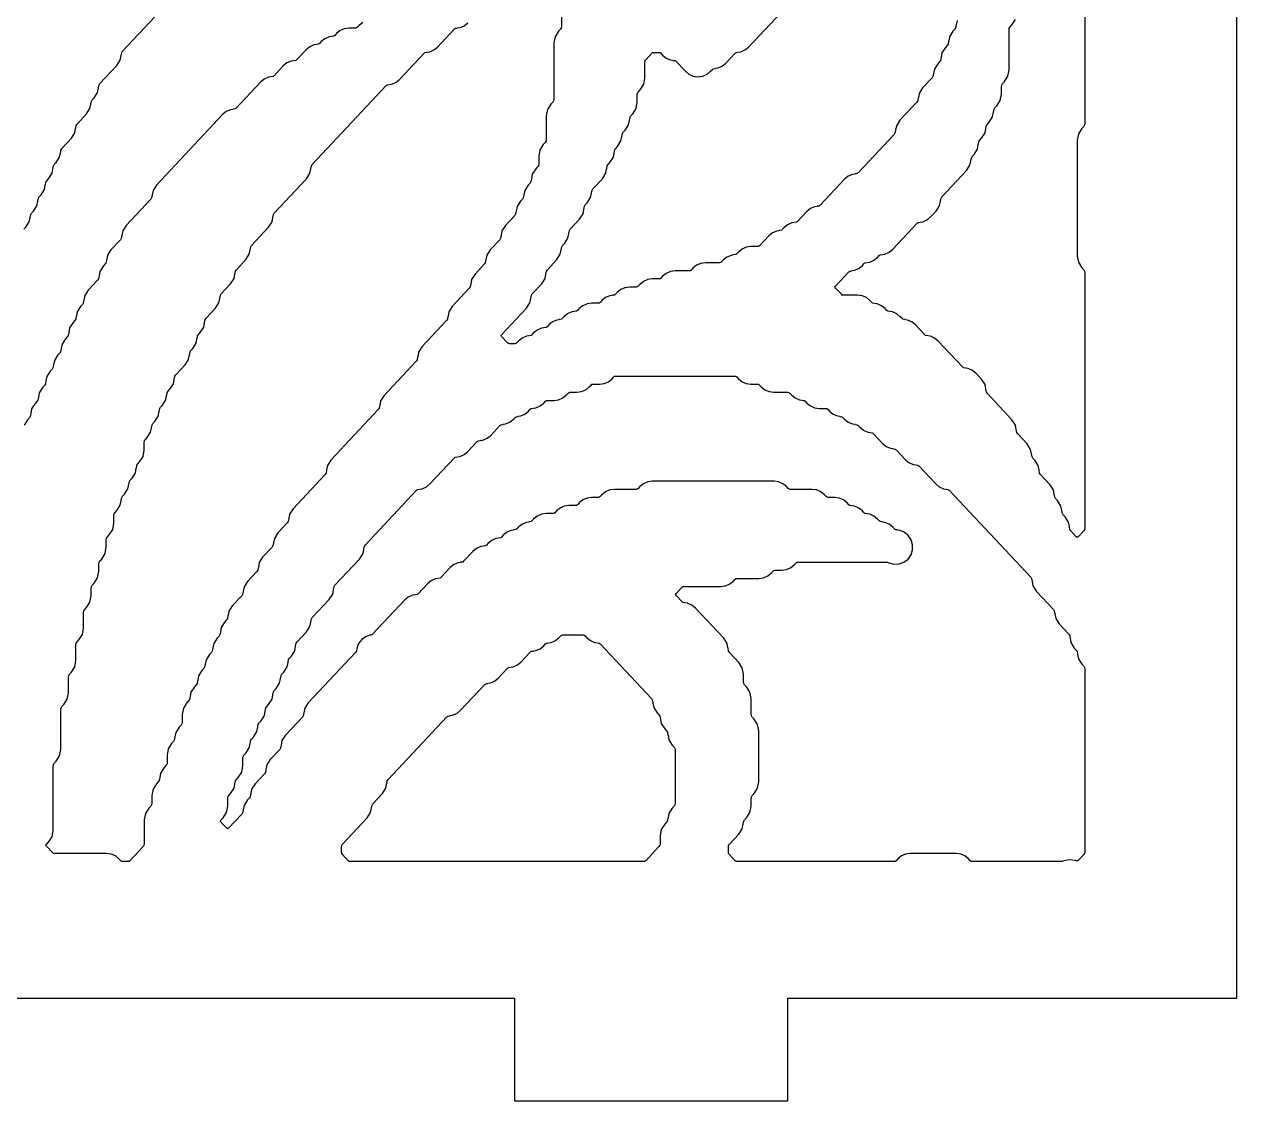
# Model space of a CAD drawing. Header units: millimetres. Extents: x 0 to 63, y 0 to 126.
# Drawn here: x 27.79 to 63.27, y 0 to 31.5 of the extents above; entities that cross this region are included whole.
import ezdxf

# ---------------------------------------------------------------- set-up
doc = ezdxf.new("R2010")
doc.units = ezdxf.units.MM
doc.layers.add('CUT', color=1, linetype='Continuous')

msp = doc.modelspace()

# ---------------------------------------------------------------- linework, layer by layer
at = {"layer": 'CUT'}
for points in [[(21.134, 3), (42.134, 3), (42.134, 0), (50.134, 0), (50.134, 3), (63.2679, 3), (63.2679, 123), (50.134, 123), (50.134, 126), (42.134, 126), (42.134, 123), (21.134, 123), (21.134, 126), (13.134, 126), (13.134, 123), (0, 123), (0, 3), (13.134, 3), (13.134, 0), (21.134, 0)], [(35.1066, 12.007), (35.1611, 12.0651), (35.2613, 12.2232), (35.286, 12.3528), (35.2875, 12.3525), (35.3047, 12.4428), (35.3286, 12.4805), (35.3831, 12.5386), (35.4832, 12.6967), (35.5079, 12.8264), (35.5094, 12.8261), (35.5266, 12.9164), (35.5506, 12.9541), (35.605, 13.0122), (35.7052, 13.1703), (35.7299, 13.2999), (35.7314, 13.2997), (35.7486, 13.3899), (35.7725, 13.4277), (36.0489, 13.7226), (36.1491, 13.8807), (36.1738, 14.0103), (36.1753, 14.01), (36.1925, 14.1003), (36.2164, 14.138), (36.7148, 14.6697), (36.815, 14.8278), (36.8397, 14.9574), (36.8412, 14.9572), (36.8584, 15.0474), (36.8823, 15.0852), (37.6027, 15.8536), (37.7028, 16.0117), (37.7275, 16.1414), (37.729, 16.1411), (37.7462, 16.2314), (37.7701, 16.2691), (39.2682, 17.8673), (39.2935, 17.8878), (39.3595, 17.8968), (39.359, 17.9007), (39.4315, 17.9106), (39.5562, 17.9646), (39.6617, 18.0502), (40.378, 18.8144), (40.4033, 18.8349), (40.4693, 18.844), (40.4688, 18.8478), (40.5413, 18.8578), (40.666, 18.9118), (40.7715, 18.9974), (41.0439, 19.288), (41.0692, 19.3085), (41.1352, 19.3175), (41.1347, 19.3214), (41.2072, 19.3314), (41.3319, 19.3854), (41.4374, 19.4709), (41.7098, 19.7616), (41.7351, 19.7821), (41.8011, 19.7911), (41.8005, 19.795), (41.8731, 19.8049), (41.9977, 19.8589), (42.1033, 19.9445), (42.1537, 19.9984), (42.179, 20.0188), (42.245, 20.0279), (42.2445, 20.0318), (42.317, 20.0417), (42.4417, 20.0957), (42.5472, 20.1813), (42.5976, 20.2351), (42.6229, 20.2556), (42.6889, 20.2647), (42.6884, 20.2686), (42.7609, 20.2785), (42.8856, 20.3325), (42.9911, 20.4181), (43.0416, 20.4719), (43.0668, 20.4924), (43.099, 20.4968), (43.2922, 20.4968), (43.4268, 20.5153), (43.5514, 20.5693), (43.657, 20.6549), (43.7074, 20.7087), (43.7327, 20.7292), (43.7649, 20.7336), (43.9581, 20.7336), (44.0927, 20.7521), (44.2173, 20.8061), (44.3228, 20.8917), (44.3733, 20.9455), (44.3986, 20.966), (44.4308, 20.9704), (44.6239, 20.9704), (44.7585, 20.9889), (44.8832, 21.0429), (44.9887, 21.1285), (45.0392, 21.1823), (45.0644, 21.2028), (45.0967, 21.2072), (48.5798, 21.2072), (48.612, 21.2028), (48.6372, 21.1823), (48.6877, 21.1285), (48.7932, 21.0429), (48.9179, 20.9889), (49.0525, 20.9704), (49.2456, 20.9704), (49.2779, 20.966), (49.3031, 20.9455), (49.3536, 20.8917), (49.4591, 20.8061), (49.5838, 20.7521), (49.7184, 20.7336), (50.1335, 20.7336), (50.1657, 20.7292), (50.1909, 20.7087), (50.2414, 20.6549), (50.3469, 20.5693), (50.4716, 20.5153), (50.5441, 20.5053), (50.5436, 20.5015), (50.6096, 20.4924), (50.6349, 20.4719), (50.6853, 20.4181), (50.7908, 20.3325), (50.9155, 20.2785), (51.0501, 20.26), (51.2433, 20.26), (51.2755, 20.2556), (51.3007, 20.2351), (51.3512, 20.1813), (51.4567, 20.0957), (51.5814, 20.0417), (51.6539, 20.0318), (51.6534, 20.0279), (51.7194, 20.0188), (51.7447, 19.9984), (51.7951, 19.9445), (51.9006, 19.8589), (52.0253, 19.8049), (52.0978, 19.795), (52.0973, 19.7911), (52.1633, 19.7821), (52.1886, 19.7616), (52.239, 19.7077), (52.3446, 19.6222), (52.4692, 19.5681), (52.5418, 19.5582), (52.5412, 19.5543), (52.6072, 19.5453), (52.6325, 19.5248), (52.9049, 19.2342), (53.0104, 19.1486), (53.1351, 19.0946), (53.2076, 19.0846), (53.2071, 19.0807), (53.2731, 19.0717), (53.2984, 19.0512), (53.5708, 18.7606), (53.6763, 18.675), (53.801, 18.621), (53.8735, 18.611), (53.873, 18.6072), (53.939, 18.5981), (53.9643, 18.5776), (54.4586, 18.0502), (54.5642, 17.9646), (54.6888, 17.9106), (54.7614, 17.9007), (54.7608, 17.8968), (54.8268, 17.8878), (54.8521, 17.8673), (57.238, 15.322), (57.2619, 15.2842), (57.2791, 15.1939), (57.2806, 15.1942), (57.3053, 15.0646), (57.4055, 14.9065), (57.9039, 14.3748), (57.9278, 14.3371), (57.945, 14.2468), (57.9465, 14.2471), (57.9712, 14.1174), (58.0714, 13.9594), (58.3478, 13.6645), (58.3717, 13.6267), (58.3889, 13.5364), (58.3904, 13.5367), (58.4151, 13.4071), (58.5153, 13.249), (58.5698, 13.1909), (58.5937, 13.1531), (58.6109, 13.0629), (58.6124, 13.0632), (58.6371, 12.9335), (58.7373, 12.7754), (58.7917, 12.7173), (58.8157, 12.6796), (58.824, 12.6357), (58.824, 7.284), (58.8157, 7.2401), (58.7917, 7.2023), (58.6301, 7.0299), (58.6008, 7.0075), (58.5382, 7.0287), (58.3571, 7.0548), (58.1788, 7.014), (58.1569, 7.0045), (58.124, 7), (55.5288, 7), (55.4965, 7.0044), (55.4713, 7.0249), (55.4208, 7.0787), (55.3153, 7.1643), (55.1906, 7.2183), (55.056, 7.2368), (53.7136, 7.2368), (53.579, 7.2183), (53.4544, 7.1643), (53.3488, 7.0787), (53.2984, 7.0249), (53.2731, 7.0044), (53.2409, 7), (48.648, 7), (48.6158, 7.0044), (48.5905, 7.0249), (48.4242, 7.2023), (48.4003, 7.2401), (48.3919, 7.284), (48.3919, 7.4264), (48.4003, 7.4703), (48.4242, 7.508), (48.7006, 7.8029), (48.8008, 7.961), (48.8255, 8.0906), (48.827, 8.0904), (48.8442, 8.1806), (48.8681, 8.2184), (48.9226, 8.2765), (49.0228, 8.4346), (49.0578, 8.6184), (49.0578, 8.8471), (49.0662, 8.891), (49.0901, 8.9287), (49.1446, 8.9868), (49.2447, 9.1449), (49.2798, 9.3288), (49.2798, 10.8277), (49.2447, 11.0115), (49.1446, 11.1696), (49.0901, 11.2277), (49.0662, 11.2655), (49.0578, 11.3094), (49.0578, 11.7748), (49.0228, 11.9587), (48.9226, 12.1168), (48.8681, 12.1749), (48.8442, 12.2126), (48.8358, 12.2565), (48.8358, 12.4852), (48.8008, 12.669), (48.7006, 12.8271), (48.4242, 13.122), (48.4003, 13.1598), (48.3831, 13.25), (48.3816, 13.2497), (48.3569, 13.3794), (48.2567, 13.5375), (47.4303, 14.4191), (47.3248, 14.5047), (47.2001, 14.5587), (47.1276, 14.5687), (47.1281, 14.5725), (47.0621, 14.5816), (47.0368, 14.6021), (46.864, 14.7864), (46.8451, 14.814), (46.864, 14.8415), (47.0368, 15.0258), (47.0621, 15.0463), (47.0943, 15.0507), (48.1753, 15.0507), (48.3099, 15.0692), (48.4346, 15.1232), (48.5401, 15.2088), (48.5905, 15.2626), (48.6158, 15.2831), (48.648, 15.2875), (49.2851, 15.2875), (49.4197, 15.306), (49.5444, 15.36), (49.6499, 15.4456), (49.7003, 15.4994), (49.7256, 15.5199), (49.7578, 15.5243), (49.951, 15.5243), (50.0856, 15.5428), (50.2102, 15.5968), (50.3158, 15.6824), (50.3662, 15.7362), (50.3915, 15.7567), (50.4237, 15.7611), (53.0489, 15.7611), (53.0646, 15.7511), (53.0907, 15.7398), (53.2369, 15.7013), (53.388, 15.7084), (53.5301, 15.7602), (53.6501, 15.8522), (53.7372, 15.9759), (53.7832, 16.12), (53.7842, 16.2712), (53.7398, 16.4158), (53.6542, 16.5405), (53.6452, 16.5502), (53.5396, 16.6358), (53.415, 16.6898), (53.3424, 16.6997), (53.343, 16.7036), (53.3313, 16.7052), (53.3067, 16.7046), (53.2828, 16.7079), (53.2517, 16.7331), (53.2012, 16.787), (53.0957, 16.8726), (52.971, 16.9266), (52.8985, 16.9365), (52.8991, 16.9404), (52.833, 16.9494), (52.8078, 16.9699), (52.7573, 17.0238), (52.6518, 17.1093), (52.5271, 17.1634), (52.4546, 17.1733), (52.4551, 17.1772), (52.3891, 17.1862), (52.3639, 17.2067), (52.3134, 17.2606), (52.2079, 17.3461), (52.0832, 17.4001), (52.0107, 17.4101), (52.0112, 17.414), (51.9452, 17.423), (51.9199, 17.4435), (51.8695, 17.4973), (51.764, 17.5829), (51.6393, 17.6369), (51.5047, 17.6554), (51.3115, 17.6554), (51.2793, 17.6598), (51.2541, 17.6803), (51.2036, 17.7341), (51.0981, 17.8197), (50.9734, 17.8737), (50.8388, 17.8922), (50.2017, 17.8922), (50.1695, 17.8966), (50.1443, 17.9171), (50.0938, 17.9709), (49.9883, 18.0565), (49.8636, 18.1105), (49.729, 18.129), (46.167, 18.129), (46.0324, 18.1105), (45.9077, 18.0565), (45.8022, 17.9709), (45.7517, 17.9171), (45.7265, 17.8966), (45.6943, 17.8922), (45.0572, 17.8922), (44.9226, 17.8737), (44.7979, 17.8197), (44.6924, 17.7341), (44.642, 17.6803), (44.6167, 17.6598), (44.5845, 17.6554), (44.3913, 17.6554), (44.2567, 17.6369), (44.1321, 17.5829), (44.0265, 17.4973), (43.9761, 17.4435), (43.9508, 17.423), (43.9186, 17.4186), (43.7254, 17.4186), (43.5908, 17.4001), (43.4662, 17.3461), (43.3607, 17.2606), (43.3102, 17.2067), (43.2849, 17.1862), (43.2527, 17.1818), (43.0596, 17.1818), (42.925, 17.1634), (42.8003, 17.1093), (42.6948, 17.0238), (42.6443, 16.9699), (42.6191, 16.9494), (42.553, 16.9404), (42.5536, 16.9365), (42.481, 16.9266), (42.3564, 16.8726), (42.2509, 16.787), (42.2004, 16.7331), (42.1751, 16.7127), (42.1091, 16.7036), (42.1097, 16.6997), (42.0371, 16.6898), (41.9125, 16.6358), (41.8069, 16.5502), (41.7565, 16.4964), (41.7312, 16.4759), (41.6652, 16.4668), (41.6657, 16.4629), (41.5932, 16.453), (41.4685, 16.399), (41.363, 16.3134), (41.3126, 16.2596), (41.2873, 16.2391), (41.2213, 16.23), (41.2218, 16.2262), (41.1493, 16.2162), (41.0246, 16.1622), (40.9191, 16.0766), (40.6467, 15.786), (40.6214, 15.7655), (40.5554, 15.7565), (40.5559, 15.7526), (40.4834, 15.7426), (40.3587, 15.6886), (40.2532, 15.603), (39.9808, 15.3124), (39.9555, 15.2919), (39.8895, 15.2829), (39.8901, 15.279), (39.8175, 15.2691), (39.6929, 15.2151), (39.5873, 15.1295), (39.3149, 14.8388), (39.2897, 14.8184), (39.2237, 14.8093), (39.2242, 14.8054), (39.1517, 14.7955), (39.027, 14.7415), (38.9215, 14.6559), (37.9832, 13.6549), (37.9579, 13.6344), (37.9443, 13.6326), (37.7957, 13.5879), (37.668, 13.4998), (37.5734, 13.3768), (37.5211, 13.2308), (37.5075, 13.1598), (37.4836, 13.122), (36.0974, 11.6432), (35.9972, 11.4851), (35.9725, 11.3555), (35.971, 11.3557), (35.9538, 11.2655), (35.9299, 11.2277), (35.4315, 10.696), (35.3313, 10.5379), (35.3066, 10.4083), (35.3051, 10.4086), (35.2879, 10.3183), (35.264, 10.2806), (34.9876, 9.9857), (34.8874, 9.8276), (34.8627, 9.6979), (34.8612, 9.6982), (34.844, 9.608), (34.8201, 9.5702), (34.5437, 9.2753), (34.4435, 9.1172), (34.4188, 8.9876), (34.4173, 8.9879), (34.4001, 8.8976), (34.3762, 8.8599), (34.3217, 8.8017), (34.2215, 8.6437), (34.1968, 8.514), (34.1953, 8.5143), (34.1781, 8.424), (34.1542, 8.3863), (33.7706, 7.977), (33.7426, 7.9556), (33.7146, 7.977), (33.5464, 8.1564), (33.5275, 8.1839), (33.5464, 8.2115), (33.6074, 8.2765), (33.7076, 8.4346), (33.7426, 8.6184), (33.7426, 8.8471), (33.751, 8.891), (33.7749, 8.9287), (33.8293, 8.9868), (33.9295, 9.1449), (33.9542, 9.2746), (33.9557, 9.2743), (33.9729, 9.3646), (33.9968, 9.4023), (34.0513, 9.4604), (34.1515, 9.6185), (34.1865, 9.8024), (34.1865, 10.031), (34.1949, 10.0749), (34.2188, 10.1127), (34.2733, 10.1708), (34.3734, 10.3289), (34.3981, 10.4585), (34.3996, 10.4582), (34.4168, 10.5485), (34.4408, 10.5862), (34.4952, 10.6443), (34.5954, 10.8024), (34.6201, 10.9321), (34.6216, 10.9318), (34.6388, 11.0221), (34.6627, 11.0598), (34.7172, 11.1179), (34.8174, 11.276), (34.8421, 11.4056), (34.8436, 11.4054), (34.8608, 11.4956), (34.8847, 11.5334), (34.9391, 11.5915), (35.0393, 11.7496), (35.064, 11.8792), (35.0655, 11.8789), (35.0827, 11.9692)], [(42.6889, 13.1611), (42.6884, 13.165), (42.7609, 13.1749), (42.8856, 13.2289), (42.9911, 13.3145), (43.0416, 13.3683), (43.0668, 13.3888), (43.1328, 13.3979), (43.1323, 13.4017), (43.2048, 13.4117), (43.3295, 13.4657), (43.435, 13.5513), (43.4855, 13.6051), (43.5107, 13.6256), (43.5429, 13.63), (44.1406, 13.63), (44.1728, 13.6256), (44.198, 13.6051), (44.2485, 13.5513), (44.354, 13.4657), (44.4787, 13.4117), (44.5512, 13.4017), (44.5507, 13.3979), (44.6167, 13.3888), (44.642, 13.3683), (46.14, 11.7702), (46.164, 11.7324), (46.1812, 11.6421), (46.1827, 11.6424), (46.2074, 11.5128), (46.3075, 11.3547), (46.362, 11.2966), (46.3859, 11.2588), (46.4031, 11.1686), (46.4046, 11.1689), (46.4293, 11.0392), (46.5295, 10.8811), (46.584, 10.823), (46.6079, 10.7853), (46.6251, 10.695), (46.6266, 10.6953), (46.6513, 10.5656), (46.7515, 10.4076), (46.8059, 10.3495), (46.8298, 10.3117), (46.8382, 10.2678), (46.8382, 8.7047), (46.8298, 8.6608), (46.8059, 8.6231), (46.7515, 8.565), (46.6513, 8.4069), (46.6266, 8.2772), (46.6251, 8.2775), (46.6079, 8.1872), (46.584, 8.1495), (46.5295, 8.0914), (46.4293, 7.9333), (46.3943, 7.7494), (46.3943, 7.5208), (46.3859, 7.4769), (46.362, 7.4391), (45.9737, 7.0249), (45.9485, 7.0044), (45.9162, 7), (37.3281, 7), (37.2959, 7.0044), (37.2706, 7.0249), (37.1043, 7.2023), (37.0803, 7.2401), (37.072, 7.284), (37.072, 7.4264), (37.0803, 7.4703), (37.1043, 7.508), (37.8246, 8.2765), (37.9248, 8.4346), (37.9495, 8.5642), (37.951, 8.5639), (37.9682, 8.6542), (37.9921, 8.6919), (38.2685, 8.9868), (38.3687, 9.1449), (38.3934, 9.2746), (38.3949, 9.2743), (38.4121, 9.3646), (38.436, 9.4023), (40.1561, 11.2373), (40.1813, 11.2577), (40.2474, 11.2668), (40.2468, 11.2707), (40.3193, 11.2806), (40.444, 11.3346), (40.5495, 11.4202), (41.2659, 12.1844), (41.2911, 12.2049), (41.3572, 12.2139), (41.3566, 12.2178), (41.4291, 12.2278), (41.5538, 12.2818), (41.6593, 12.3674), (41.9318, 12.658), (41.957, 12.6785), (42.023, 12.6875), (42.0225, 12.6914), (42.095, 12.7013), (42.2197, 12.7553), (42.3252, 12.8409), (42.5976, 13.1316), (42.6229, 13.152)]]:
    msp.add_lwpolyline(points, close=True, dxfattribs=at)
for points in [[(58.824, 38.6822), (58.824, 28.5948), (58.8157, 28.5509), (58.7917, 28.5131), (58.7373, 28.455), (58.6371, 28.2969), (58.6021, 28.1131), (58.6021, 24.7199), (58.6371, 24.536), (58.7373, 24.378), (58.7917, 24.3199), (58.8157, 24.2821), (58.824, 24.2382), (58.824, 16.7555), (58.8157, 16.7116), (58.7917, 16.6738), (58.6301, 16.5014), (58.6021, 16.4799), (58.574, 16.5014), (58.4124, 16.6738), (58.3885, 16.7116), (58.3713, 16.8018), (58.3698, 16.8015), (58.3451, 16.9312), (58.2449, 17.0893), (58.1904, 17.1474), (58.1665, 17.1851), (58.1493, 17.2754), (58.1478, 17.2751), (58.1231, 17.4048), (58.0229, 17.5628), (57.9685, 17.6209), (57.9446, 17.6587), (57.9274, 17.749), (57.9259, 17.7487), (57.9012, 17.8783), (57.801, 18.0364), (57.5246, 18.3313), (57.5006, 18.3691), (57.4834, 18.4593), (57.4819, 18.459), (57.4572, 18.5887), (57.3571, 18.7468), (57.3026, 18.8049), (57.2787, 18.8426), (57.2615, 18.9329), (57.26, 18.9326), (57.2353, 19.0623), (57.1351, 19.2204), (56.8587, 19.5152), (56.8348, 19.553), (56.8176, 19.6433), (56.8161, 19.643), (56.7914, 19.7726), (56.6912, 19.9307), (55.9708, 20.6992), (55.9469, 20.7369), (55.9297, 20.8272), (55.9282, 20.8269), (55.9035, 20.9566), (55.8033, 21.1146), (55.6428, 21.2859), (55.5373, 21.3715), (55.4126, 21.4255), (55.3401, 21.4355), (55.3406, 21.4393), (55.2746, 21.4484), (55.2493, 21.4689), (54.533, 22.2331), (54.4275, 22.3186), (54.3028, 22.3727), (54.2303, 22.3826), (54.2308, 22.3865), (54.1648, 22.3955), (54.1395, 22.416), (53.8671, 22.7066), (53.7616, 22.7922), (53.6369, 22.8462), (53.5644, 22.8562), (53.5649, 22.8601), (53.4989, 22.8691), (53.4737, 22.8896), (53.4232, 22.9434), (53.3177, 23.029), (53.193, 23.083), (53.1205, 23.093), (53.121, 23.0968), (53.055, 23.1059), (53.0297, 23.1264), (52.9793, 23.1802), (52.8738, 23.2658), (52.7491, 23.3198), (52.6766, 23.3298), (52.6771, 23.3336), (52.6111, 23.3427), (52.5858, 23.3632), (52.5354, 23.417), (52.4298, 23.5026), (52.3052, 23.5566), (52.1706, 23.5751), (51.7554, 23.5751), (51.7232, 23.5795), (51.698, 23.5999), (51.5252, 23.7843), (51.5062, 23.8118), (51.5252, 23.8394), (51.9199, 24.2605), (51.9452, 24.281), (52.0112, 24.29), (52.0107, 24.2939), (52.0832, 24.3039), (52.2079, 24.3579), (52.3134, 24.4435), (52.3639, 24.4973), (52.3891, 24.5178), (52.4551, 24.5268), (52.4546, 24.5307), (52.5271, 24.5407), (52.6518, 24.5947), (52.7573, 24.6803), (52.8078, 24.7341), (52.833, 24.7546), (52.8991, 24.7636), (52.8985, 24.7675), (52.971, 24.7774), (53.0957, 24.8315), (53.2012, 24.917), (53.9176, 25.6812), (53.9428, 25.7017), (54.0088, 25.7108), (54.0083, 25.7146), (54.0808, 25.7246), (54.2055, 25.7786), (54.311, 25.8642), (54.4716, 26.0355), (54.5718, 26.1936), (54.5965, 26.3232), (54.598, 26.3229), (54.6152, 26.4132), (54.6391, 26.4509), (55.3594, 27.2194), (55.4596, 27.3775), (55.4843, 27.5071), (55.4858, 27.5068), (55.503, 27.5971), (55.5269, 27.6349), (55.5814, 27.693), (55.6816, 27.8511), (55.7063, 27.9807), (55.7078, 27.9804), (55.725, 28.0707), (55.7489, 28.1084), (55.8033, 28.1665), (55.9035, 28.3246), (55.9282, 28.4543), (55.9297, 28.454), (55.9469, 28.5443), (55.9708, 28.582), (56.0253, 28.6401), (56.1255, 28.7982), (56.1502, 28.9278), (56.1517, 28.9276), (56.1689, 29.0178), (56.1928, 29.0556), (56.2473, 29.1137), (56.3474, 29.2718), (56.3825, 29.4556), (56.3825, 29.6843), (56.3908, 29.7282), (56.4148, 29.7659), (56.4692, 29.824), (56.5694, 29.9821), (56.6044, 30.166), (56.6044, 31.3418), (56.6128, 31.3857), (56.6367, 31.4234), (56.6912, 31.4816), (56.7914, 31.6396)], [(55.0857, 31.6119), (55.061, 31.4823), (55.0596, 31.4826), (55.0424, 31.3923), (55.0184, 31.3546), (54.964, 31.2965), (54.8638, 31.1384), (54.8391, 31.0087), (54.8376, 31.009), (54.8204, 30.9187), (54.7965, 30.881), (54.742, 30.8229), (54.6418, 30.6648), (54.6171, 30.5352), (54.6156, 30.5354), (54.5984, 30.4452), (54.5745, 30.4074), (54.52, 30.3493), (54.4199, 30.1912), (54.3952, 30.0616), (54.3937, 30.0619), (54.3765, 29.9716), (54.3526, 29.9338), (54.0761, 29.639), (53.9759, 29.4809), (53.9512, 29.3512), (53.9498, 29.3515), (53.9326, 29.2612), (53.9086, 29.2235), (53.4102, 28.6918), (53.3101, 28.5337), (53.2854, 28.4041), (53.2839, 28.4044), (53.2667, 28.3141), (53.2428, 28.2763), (52.1886, 27.1517), (52.1633, 27.1313), (52.0973, 27.1222), (52.0978, 27.1183), (52.0253, 27.1084), (51.9006, 27.0544), (51.7951, 26.9688), (51.0788, 26.2046), (51.0535, 26.1841), (50.9875, 26.1751), (50.988, 26.1712), (50.9155, 26.1612), (50.7908, 26.1072), (50.6853, 26.0217), (50.4129, 25.731), (50.3876, 25.7105), (50.3216, 25.7015), (50.3222, 25.6976), (50.2496, 25.6877), (50.125, 25.6337), (50.0194, 25.5481), (49.969, 25.4942), (49.9437, 25.4738), (49.8777, 25.4647), (49.8782, 25.4608), (49.8057, 25.4509), (49.6811, 25.3969), (49.5755, 25.3113), (49.3031, 25.0207), (49.2779, 25.0002), (49.2456, 24.9958), (49.0525, 24.9958), (48.9179, 24.9773), (48.7932, 24.9233), (48.6877, 24.8377), (48.6372, 24.7839), (48.612, 24.7634), (48.546, 24.7543), (48.5465, 24.7505), (48.474, 24.7405), (48.3493, 24.6865), (48.2438, 24.6009), (48.1933, 24.5471), (48.1681, 24.5266), (48.1358, 24.5222), (47.7207, 24.5222), (47.5861, 24.5037), (47.4615, 24.4497), (47.3559, 24.3641), (47.3055, 24.3103), (47.2802, 24.2898), (47.248, 24.2854), (46.8329, 24.2854), (46.6983, 24.267), (46.5736, 24.2129), (46.4681, 24.1274), (46.4176, 24.0735), (46.3924, 24.053), (46.3602, 24.0486), (46.167, 24.0486), (46.0324, 24.0302), (45.9077, 23.9762), (45.8022, 23.8906), (45.7517, 23.8367), (45.7265, 23.8163), (45.6943, 23.8118), (45.5011, 23.8118), (45.3665, 23.7934), (45.2419, 23.7394), (45.1363, 23.6538), (45.0859, 23.5999), (45.0606, 23.5795), (44.9946, 23.5704), (44.9951, 23.5665), (44.9226, 23.5566), (44.7979, 23.5026), (44.6924, 23.417), (44.642, 23.3632), (44.6167, 23.3427), (44.5845, 23.3383), (44.3913, 23.3383), (44.2567, 23.3198), (44.1321, 23.2658), (44.0265, 23.1802), (43.9761, 23.1264), (43.9508, 23.1059), (43.8848, 23.0968), (43.8853, 23.093), (43.8128, 23.083), (43.6881, 23.029), (43.5826, 22.9434), (43.5322, 22.8896), (43.5069, 22.8691), (43.4409, 22.8601), (43.4414, 22.8562), (43.3689, 22.8462), (43.2442, 22.7922), (43.1387, 22.7066), (43.0882, 22.6528), (43.063, 22.6323), (42.997, 22.6233), (42.9975, 22.6194), (42.925, 22.6094), (42.8003, 22.5554), (42.6948, 22.4699), (42.6443, 22.416), (42.6191, 22.3955), (42.553, 22.3865), (42.5536, 22.3826), (42.481, 22.3727), (42.3564, 22.3186), (42.2509, 22.2331), (42.2004, 22.1792), (42.1751, 22.1588), (42.1429, 22.1543), (41.9892, 22.1543), (41.957, 22.1588), (41.9318, 22.1792), (41.7589, 22.3636), (41.74, 22.3911), (41.7589, 22.4186), (42.4858, 23.194), (42.5859, 23.3521), (42.6106, 23.4818), (42.6121, 23.4815), (42.6293, 23.5717), (42.6533, 23.6095), (42.9297, 23.9044), (43.0299, 24.0625), (43.0546, 24.1921), (43.0561, 24.1918), (43.0733, 24.2821), (43.0972, 24.3199), (43.3736, 24.6147), (43.4738, 24.7728), (43.4985, 24.9025), (43.5, 24.9022), (43.5172, 24.9925), (43.5411, 25.0302), (43.5956, 25.0883), (43.6957, 25.2464), (43.7204, 25.376), (43.7219, 25.3758), (43.7391, 25.466), (43.7631, 25.5038), (44.0395, 25.7987), (44.1397, 25.9568), (44.1644, 26.0864), (44.1659, 26.0861), (44.1831, 26.1764), (44.207, 26.2141), (44.2614, 26.2722), (44.3616, 26.4303), (44.3863, 26.56), (44.3878, 26.5597), (44.405, 26.65), (44.4289, 26.6877), (44.7054, 26.9826), (44.8055, 27.1407), (44.8302, 27.2703), (44.8317, 27.2701), (44.8489, 27.3603), (44.8729, 27.3981), (44.9273, 27.4562), (45.0275, 27.6143), (45.0522, 27.7439), (45.0537, 27.7436), (45.0709, 27.8339), (45.0948, 27.8717), (45.1493, 27.9298), (45.2495, 28.0878), (45.2742, 28.2175), (45.2757, 28.2172), (45.2929, 28.3075), (45.3168, 28.3452), (45.3712, 28.4033), (45.4714, 28.5614), (45.4961, 28.6911), (45.4976, 28.6908), (45.5148, 28.781), (45.5387, 28.8188), (45.5932, 28.8769), (45.6934, 29.035), (45.7284, 29.2188), (45.7284, 29.4475), (45.7368, 29.4914), (45.7607, 29.5292), (45.8152, 29.5873), (45.9153, 29.7454), (45.9504, 29.9292), (45.9504, 30.3947), (45.9587, 30.4386), (45.9827, 30.4763), (46.149, 30.6538), (46.1742, 30.6742), (46.2065, 30.6786), (46.3602, 30.6786), (46.3924, 30.6742), (46.4176, 30.6538), (46.4681, 30.5999), (46.5736, 30.5143), (46.6983, 30.4603), (46.7708, 30.4504), (46.7703, 30.4465), (46.8363, 30.4374), (46.8615, 30.417), (47.134, 30.1263), (47.2395, 30.0408), (47.3642, 29.9867), (47.4988, 29.9683), (47.5094, 29.9683), (47.644, 29.9867), (47.7687, 30.0408), (47.8742, 30.1263), (47.9247, 30.1802), (47.9499, 30.2007), (48.0159, 30.2097), (48.0154, 30.2136), (48.0879, 30.2235), (48.2126, 30.2775), (48.3181, 30.3631), (48.5905, 30.6538), (48.6158, 30.6742), (48.6818, 30.6833), (48.6813, 30.6872), (48.7538, 30.6971), (48.8785, 30.7511), (48.984, 30.8367), (50.2544, 32.1919)], [(27.782, 25.5038), (27.8364, 25.5619), (27.9366, 25.72), (27.9613, 25.8496), (27.9628, 25.8493), (27.98, 25.9396), (28.0039, 25.9774), (28.0584, 26.0355), (28.1586, 26.1936), (28.1833, 26.3232), (28.1848, 26.3229), (28.202, 26.4132), (28.2259, 26.4509), (28.2803, 26.509), (28.3805, 26.6671), (28.4052, 26.7968), (28.4067, 26.7965), (28.4239, 26.8868), (28.4478, 26.9245), (28.5023, 26.9826), (28.6025, 27.1407), (28.6272, 27.2703), (28.6287, 27.2701), (28.6459, 27.3603), (28.6698, 27.3981), (28.7243, 27.4562), (28.8244, 27.6143), (28.8491, 27.7439), (28.8506, 27.7436), (28.8678, 27.8339), (28.8918, 27.8717), (29.1682, 28.1665), (29.2684, 28.3246), (29.2931, 28.4543), (29.2946, 28.454), (29.3118, 28.5443), (29.3357, 28.582), (29.6121, 28.8769), (29.7123, 29.035), (29.737, 29.1646), (29.7385, 29.1643), (29.7557, 29.2546), (29.7796, 29.2924), (29.8341, 29.3505), (29.9342, 29.5086), (29.9589, 29.6382), (29.9604, 29.6379), (29.9776, 29.7282), (30.0016, 29.7659), (30.4999, 30.2976), (30.6001, 30.4557), (30.6248, 30.5854), (30.6263, 30.5851), (30.6435, 30.6753), (30.6674, 30.7131), (31.6097, 31.7183)], [(43.5088, 31.8154), (43.5088, 31.4362), (43.5005, 31.3923), (43.4765, 31.3546), (43.4221, 31.2965), (43.3219, 31.1384), (43.2869, 30.9545), (43.2869, 29.3051), (43.2785, 29.2612), (43.2546, 29.2235), (43.2001, 29.1654), (43.0999, 29.0073), (43.0649, 28.8234), (43.0649, 28.1212), (43.0565, 28.0773), (43.0326, 28.0396), (42.9781, 27.9815), (42.878, 27.8234), (42.8429, 27.6395), (42.8429, 27.4108), (42.8346, 27.3669), (42.8107, 27.3292), (42.7562, 27.2711), (42.656, 27.113), (42.6313, 26.9834), (42.6298, 26.9836), (42.6126, 26.8934), (42.5887, 26.8556), (42.5342, 26.7975), (42.434, 26.6394), (42.4093, 26.5098), (42.4079, 26.5101), (42.3907, 26.4198), (42.3667, 26.382), (42.3123, 26.3239), (42.2121, 26.1659), (42.1874, 26.0362), (42.1859, 26.0365), (42.1687, 25.9462), (42.1448, 25.9085), (41.8683, 25.6136), (41.7682, 25.4555), (41.7435, 25.3259), (41.742, 25.3261), (41.7248, 25.2359), (41.7009, 25.1981), (41.4244, 24.9032), (41.3242, 24.7451), (41.2995, 24.6155), (41.2981, 24.6158), (41.2809, 24.5255), (41.2569, 24.4878), (40.9805, 24.1929), (40.8803, 24.0348), (40.8556, 23.9051), (40.8541, 23.9054), (40.8369, 23.8151), (40.813, 23.7774), (40.3146, 23.2457), (40.2145, 23.0876), (40.1898, 22.958), (40.1883, 22.9583), (40.1711, 22.868), (40.1471, 22.8303), (39.4268, 22.0618), (39.3266, 21.9037), (39.3019, 21.7741), (39.3004, 21.7743), (39.2832, 21.6841), (39.2593, 21.6463), (38.317, 20.6411), (38.2168, 20.483), (38.1921, 20.3533), (38.1906, 20.3536), (38.1734, 20.2633), (38.1495, 20.2256), (36.7633, 18.7468), (36.6631, 18.5887), (36.6384, 18.459), (36.6369, 18.4593), (36.6197, 18.3691), (36.5958, 18.3313), (35.6535, 17.3261), (35.5533, 17.168), (35.5286, 17.0383), (35.5271, 17.0386), (35.5099, 16.9483), (35.486, 16.9106), (35.2096, 16.6157), (35.1094, 16.4576), (35.0847, 16.328), (35.0832, 16.3283), (35.066, 16.238), (35.0421, 16.2002), (34.7656, 15.9053), (34.6655, 15.7472), (34.6408, 15.6176), (34.6393, 15.6179), (34.6221, 15.5276), (34.5981, 15.4899), (34.3217, 15.195), (34.2215, 15.0369), (34.1968, 14.9072), (34.1953, 14.9075), (34.1781, 14.8173), (34.1542, 14.7795), (33.8778, 14.4846), (33.7776, 14.3265), (33.7529, 14.1969), (33.7514, 14.1972), (33.7342, 14.1069), (33.7103, 14.0692), (33.6558, 14.011), (33.5557, 13.853), (33.531, 13.7233), (33.5295, 13.7236), (33.5123, 13.6333), (33.4883, 13.5956), (33.4339, 13.5375), (33.3337, 13.3794), (33.309, 13.2497), (33.3075, 13.25), (33.2903, 13.1598), (33.2664, 13.122), (33.2119, 13.0639), (33.1117, 12.9058), (33.087, 12.7762), (33.0855, 12.7765), (33.0683, 12.6862), (33.0444, 12.6484), (32.99, 12.5903), (32.8898, 12.4322), (32.8651, 12.3026), (32.8636, 12.3029), (32.8464, 12.2126), (32.8225, 12.1749), (32.768, 12.1168), (32.6678, 11.9587), (32.6431, 11.829), (32.6416, 11.8293), (32.6244, 11.739), (32.6005, 11.7013), (32.546, 11.6432), (32.4459, 11.4851), (32.4108, 11.3012), (32.4108, 11.0726), (32.4025, 11.0287), (32.3785, 10.9909), (32.3241, 10.9328), (32.2239, 10.7747), (32.1992, 10.6451), (32.1977, 10.6454), (32.1805, 10.5551), (32.1566, 10.5174), (32.1021, 10.4593), (32.0019, 10.3012), (31.9669, 10.1173), (31.9669, 9.8886), (31.9585, 9.8447), (31.9346, 9.807), (31.8802, 9.7489), (31.78, 9.5908), (31.7553, 9.4612), (31.7538, 9.4614), (31.7366, 9.3712), (31.7127, 9.3334), (31.6582, 9.2753), (31.558, 9.1172), (31.523, 8.9334), (31.523, 8.7047), (31.5146, 8.6608), (31.4907, 8.6231), (31.4362, 8.565), (31.3361, 8.4069), (31.301, 8.223), (31.301, 7.5208), (31.2927, 7.4769), (31.2688, 7.4391), (30.8805, 7.0249), (30.8552, 7.0044), (30.823, 7), (30.6693, 7), (30.6371, 7.0044), (30.6118, 7.0249), (30.5614, 7.0787), (30.4558, 7.1643), (30.3312, 7.2183), (30.1966, 7.2368), (28.6716, 7.2368), (28.6394, 7.2412), (28.6142, 7.2617), (28.4414, 7.446), (28.4224, 7.4736), (28.4414, 7.5011), (28.5023, 7.5661), (28.6025, 7.7242), (28.6375, 7.9081), (28.6375, 9.7942), (28.6459, 9.8381), (28.6698, 9.8759), (28.7243, 9.934), (28.8244, 10.0921), (28.8595, 10.2759), (28.8595, 11.4517), (28.8678, 11.4956), (28.8918, 11.5334), (28.9462, 11.5915), (29.0464, 11.7496), (29.0814, 11.9334), (29.0814, 12.3989), (29.0898, 12.4428), (29.1137, 12.4805), (29.1682, 12.5386), (29.2684, 12.6967), (29.3034, 12.8806), (29.3034, 13.346), (29.3118, 13.3899), (29.3357, 13.4277), (29.3901, 13.4858), (29.4903, 13.6439), (29.5254, 13.8277), (29.5254, 14.2932), (29.5337, 14.3371), (29.5576, 14.3748), (29.6121, 14.4329), (29.7123, 14.591), (29.7473, 14.7749), (29.7473, 15.0035), (29.7557, 15.0474), (29.7796, 15.0852), (29.8341, 15.1433), (29.9342, 15.3014), (29.9693, 15.4852), (29.9693, 15.7139), (29.9776, 15.7578), (30.0016, 15.7955), (30.056, 15.8536), (30.1562, 16.0117), (30.1912, 16.1956), (30.1912, 16.4243), (30.1996, 16.4682), (30.2235, 16.5059), (30.278, 16.564), (30.3782, 16.7221), (30.4132, 16.906), (30.4132, 17.1346), (30.4216, 17.1785), (30.4455, 17.2163), (30.4999, 17.2744), (30.6001, 17.4325), (30.6248, 17.5621), (30.6263, 17.5618), (30.6435, 17.6521), (30.6674, 17.6898), (30.7219, 17.7479), (30.8221, 17.906), (30.8468, 18.0357), (30.8483, 18.0354), (30.8655, 18.1257), (30.8894, 18.1634), (30.9439, 18.2215), (31.044, 18.3796), (31.0687, 18.5092), (31.0702, 18.509), (31.0874, 18.5992), (31.1114, 18.637), (31.1658, 18.6951), (31.266, 18.8532), (31.301, 19.037), (31.301, 19.2657), (31.3094, 19.3096), (31.3333, 19.3473), (31.3878, 19.4054), (31.488, 19.5635), (31.5127, 19.6932), (31.5142, 19.6929), (31.5314, 19.7832), (31.5553, 19.8209), (31.6097, 19.879), (31.7099, 20.0371), (31.7346, 20.1667), (31.7361, 20.1665), (31.7533, 20.2567), (31.7772, 20.2945), (31.8317, 20.3526), (31.9319, 20.5107), (31.9566, 20.6403), (31.9581, 20.64), (31.9753, 20.7303), (31.9992, 20.7681), (32.0537, 20.8262), (32.1538, 20.9843), (32.1785, 21.1139), (32.18, 21.1136), (32.1972, 21.2039), (32.2212, 21.2416), (32.4976, 21.5365), (32.5978, 21.6946), (32.6225, 21.8243), (32.624, 21.824), (32.6412, 21.9142), (32.6651, 21.952), (32.7195, 22.0101), (32.8197, 22.1682), (32.8444, 22.2978), (32.8459, 22.2975), (32.8631, 22.3878), (32.887, 22.4256), (32.9415, 22.4837), (33.0417, 22.6418), (33.0664, 22.7714), (33.0679, 22.7711), (33.0851, 22.8614), (33.109, 22.8991), (33.3854, 23.194), (33.4856, 23.3521), (33.5103, 23.4818), (33.5118, 23.4815), (33.529, 23.5717), (33.5529, 23.6095), (33.8293, 23.9044), (33.9295, 24.0625), (33.9542, 24.1921), (33.9557, 24.1918), (33.9729, 24.2821), (33.9968, 24.3199), (34.2733, 24.6147), (34.3734, 24.7728), (34.3981, 24.9025), (34.3996, 24.9022), (34.4168, 24.9925), (34.4408, 25.0302), (34.9391, 25.5619), (35.0393, 25.72), (35.064, 25.8496), (35.0655, 25.8493), (35.0827, 25.9396), (35.1066, 25.9774), (36.0489, 26.9826), (36.1491, 27.1407), (36.1738, 27.2703), (36.1753, 27.2701), (36.1925, 27.3603), (36.2164, 27.3981), (38.3804, 29.7066), (38.4057, 29.7271), (38.4717, 29.7361), (38.4711, 29.74), (38.5437, 29.75), (38.6683, 29.804), (38.7739, 29.8896), (39.4902, 30.6538), (39.5155, 30.6742), (39.5815, 30.6833), (39.5809, 30.6872), (39.6535, 30.6971), (39.7781, 30.7511), (39.8837, 30.8367), (40.378, 31.3641), (40.4092, 31.3893), (40.433, 31.3926), (40.4576, 31.392), (40.4693, 31.3936), (40.4688, 31.3975), (40.5413, 31.4075), (40.666, 31.4615), (40.7715, 31.5471)], [(37.6952, 31.5533), (37.5897, 31.4677), (37.5392, 31.4139), (37.514, 31.3934), (37.4818, 31.389), (37.2886, 31.389), (37.154, 31.3705), (37.0294, 31.3165), (36.9238, 31.231), (36.8734, 31.1771), (36.8481, 31.1566), (36.7821, 31.1476), (36.7826, 31.1437), (36.7101, 31.1338), (36.5854, 31.0797), (36.4799, 30.9942), (36.4294, 30.9403), (36.4042, 30.9199), (36.3382, 30.9108), (36.3387, 30.9069), (36.2662, 30.897), (36.1415, 30.843), (36.036, 30.7574), (35.7636, 30.4668), (35.7383, 30.4463), (35.6723, 30.4372), (35.6728, 30.4333), (35.6003, 30.4234), (35.4756, 30.3694), (35.3701, 30.2838), (35.0977, 29.9932), (35.0724, 29.9727), (35.0064, 29.9637), (35.0069, 29.9598), (34.9344, 29.9498), (34.8098, 29.8958), (34.7042, 29.8102), (33.9879, 29.046), (33.9626, 29.0256), (33.8966, 29.0165), (33.8972, 29.0126), (33.8246, 29.0027), (33.7, 28.9487), (33.5944, 28.8631), (31.6582, 26.7975), (31.558, 26.6394), (31.5333, 26.5098), (31.5318, 26.5101), (31.5146, 26.4198), (31.4907, 26.382), (30.7704, 25.6136), (30.6702, 25.4555), (30.6455, 25.3259), (30.644, 25.3261), (30.6268, 25.2359), (30.6029, 25.1981), (30.3264, 24.9032), (30.2263, 24.7451), (30.2016, 24.6155), (30.2001, 24.6158), (30.1829, 24.5255), (30.159, 24.4878), (30.1045, 24.4297), (30.0043, 24.2716), (29.9796, 24.1419), (29.9781, 24.1422), (29.9609, 24.0519), (29.937, 24.0142), (29.6606, 23.7193), (29.5604, 23.5612), (29.5357, 23.4316), (29.5342, 23.4318), (29.517, 23.3416), (29.4931, 23.3038), (29.4386, 23.2457), (29.3384, 23.0876), (29.3137, 22.958), (29.3122, 22.9583), (29.295, 22.868), (29.2711, 22.8303), (29.2166, 22.7721), (29.1165, 22.6141), (29.0918, 22.4844), (29.0903, 22.4847), (29.0731, 22.3944), (29.0492, 22.3567), (28.9947, 22.2986), (28.8945, 22.1405), (28.8698, 22.0108), (28.8683, 22.0111), (28.8511, 21.9209), (28.8272, 21.8831), (28.7727, 21.825), (28.6725, 21.6669), (28.6478, 21.5373), (28.6464, 21.5376), (28.6292, 21.4473), (28.6052, 21.4095), (28.5508, 21.3514), (28.4506, 21.1933), (28.4259, 21.0637), (28.4244, 21.064), (28.4072, 20.9737), (28.3833, 20.936), (28.3288, 20.8779), (28.2286, 20.7198), (28.2039, 20.5901), (28.2024, 20.5904), (28.1852, 20.5001), (28.1613, 20.4624), (28.1069, 20.4043), (28.0067, 20.2462), (27.982, 20.1166), (27.9805, 20.1168), (27.9633, 20.0266), (27.9394, 19.9888), (27.8849, 19.9307), (27.7847, 19.7726)]]:
    msp.add_lwpolyline(points, dxfattribs=at)

doc.saveas('drawing.dxf')
